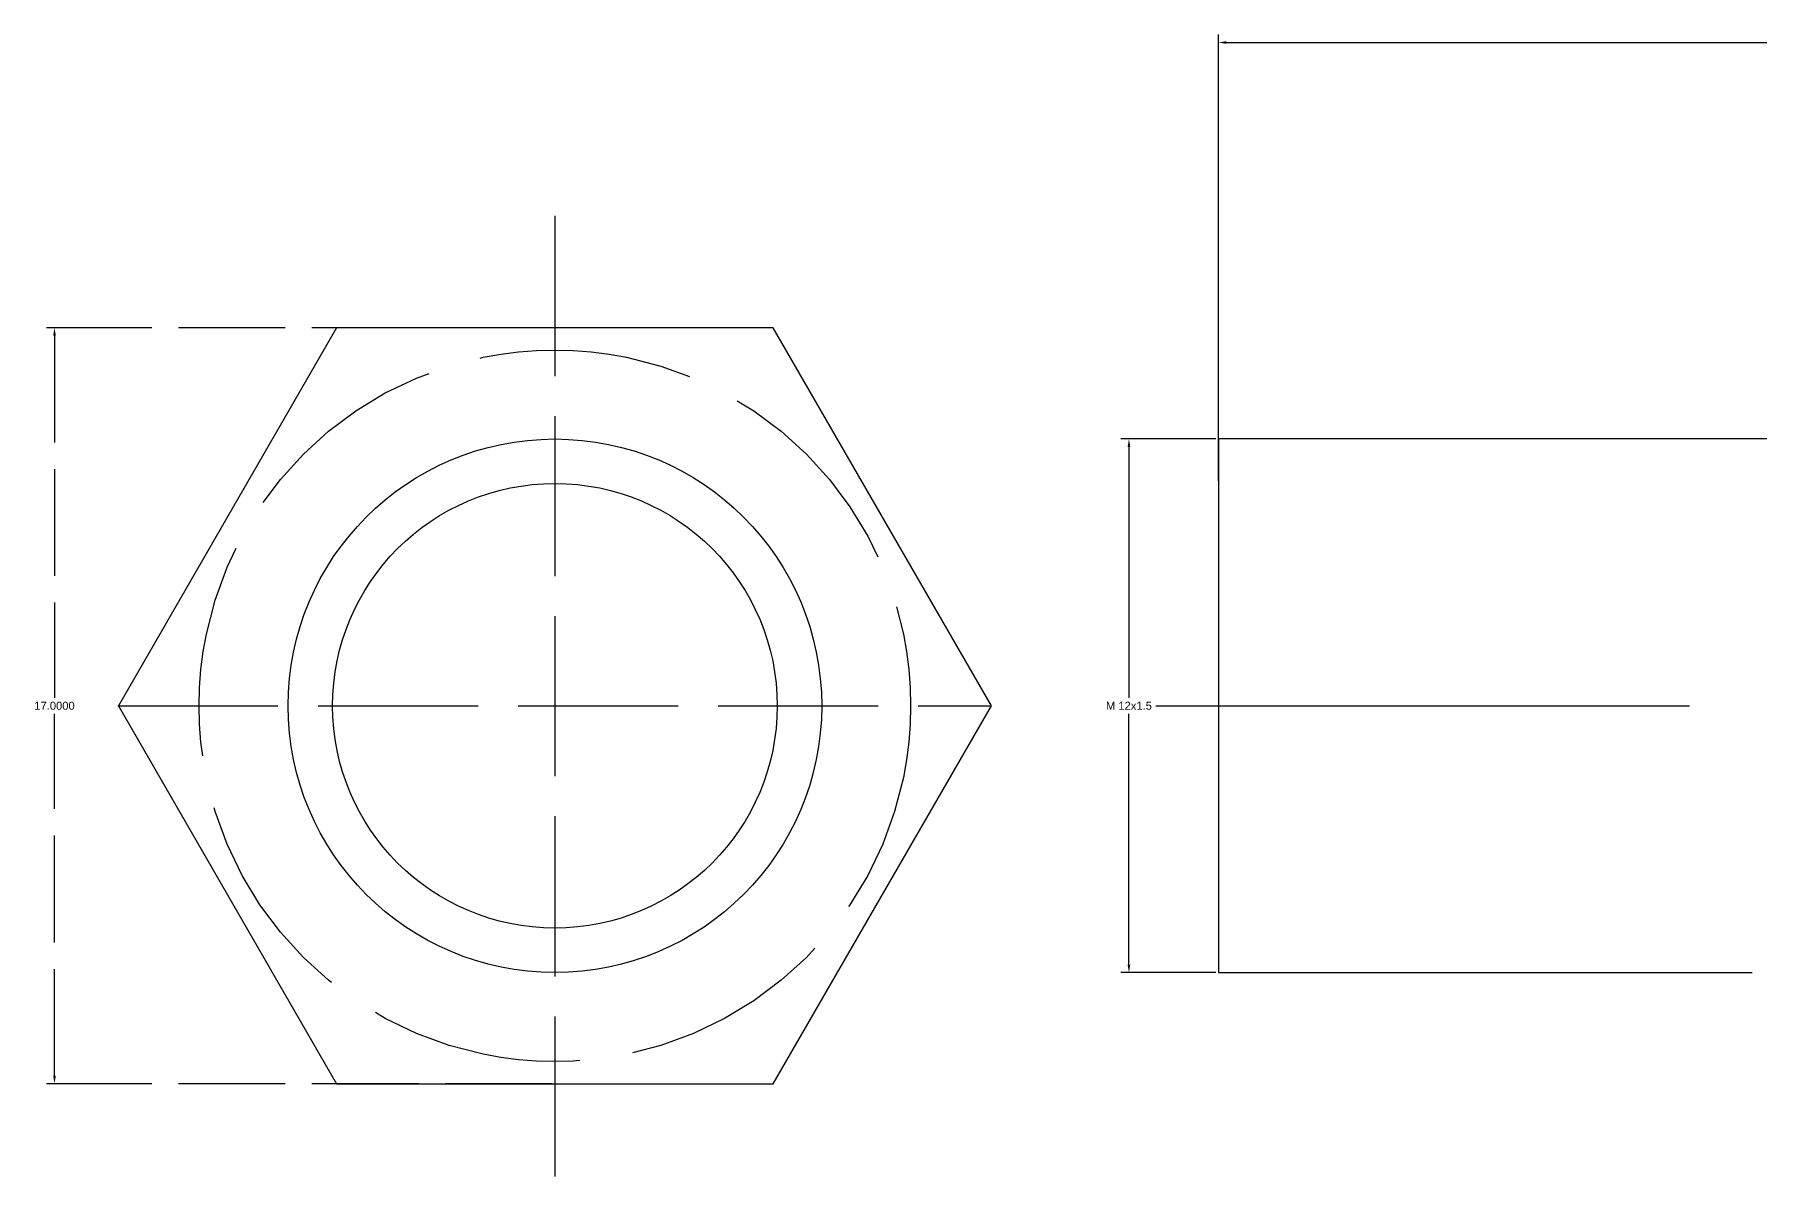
# Model space of a CAD drawing. Header units: inches. Extents: x 118.6 to 205, y 13.8 to 39.7.
# Drawn here: x 118.6 to 157.41, y 13.75 to 39.68 of the extents above; entities that cross this region are included whole.
import ezdxf

# ---------------------------------------------------------------- set-up
doc = ezdxf.new("R2010")
doc.units = ezdxf.units.IN
doc.header["$MEASUREMENT"] = 0
doc.linetypes.add('ACAD_ISO02W100', pattern=[15, 12, -3])
doc.styles.get("Standard").update_dxf_attribs({"font": 'Arial.ttf'})
doc.dimstyles.get("Standard").update_dxf_attribs({"dimtxt": 0.18, "dimasz": 0.18, "dimexe": 0.18, "dimexo": 0.0625, "dimgap": 0.09, "dimtad": 0, "dimtih": 1, "dimtoh": 1, "dimdec": 4, "dimzin": 0, "dimdsep": 46, "dimtxsty": 'Standard', "dimcen": 0.09, "dimadec": 0, "dimazin": 0, "dimtfac": 1, "dimtdec": 4, "dimtofl": 0, "dimtmove": 0, "dimatfit": 3, "dimfxl": 1, "dimtolj": 1, "dimtzin": 0, "dimarcsym": 0})

# ---------------------------------------------------------------- blocks, each defined once
blk = doc.blocks.new('*D3')
at = {"color": 0, "linetype": 'ACAD_ISO02W100', "lineweight": -2, "ltscale": 0.2, "transparency": 16777216}
for p, q in [((130.235, 33.086), (118.865, 33.086)), ((119.045, 32.906), (119.045, 24.767)), ((119.045, 16.266), (119.045, 24.405)), ((130.235, 16.086), (118.865, 16.086))]:
    blk.add_line(p, q, dxfattribs=at)
at = {"color": 0, "linetype": 'ACAD_ISO02W100', "ltscale": 0.2, "transparency": 16777216}
for points in [[(119.015, 32.906), (119.075, 32.906), (119.045, 33.086)], [(119.015, 16.266), (119.075, 16.266), (119.045, 16.086)]]:
    blk.add_solid(points, dxfattribs=at)
at = {"layer": 'Defpoints', "color": 0, "linetype": 'ACAD_ISO02W100', "ltscale": 0.2, "transparency": 16777216}
for p in [(130.298, 33.086), (119.045, 16.086), (130.298, 16.086)]:
    blk.add_point(p, dxfattribs=at)
at = {"color": 0, "linetype": 'ACAD_ISO02W100', "ltscale": 0.2, "transparency": 16777216, "insert": (119.045, 24.586), "char_height": 0.18, "width": 0.89812, "attachment_point": 5}
blk.add_mtext('\\A1;17.0000', dxfattribs=at)
blk = doc.blocks.new('*D4')
at = {"color": 0, "lineweight": -2, "transparency": 16777216}
for p, q in [((145.158, 30.586), (143.027, 30.586)), ((143.207, 30.406), (143.207, 24.767)), ((143.207, 18.766), (143.207, 24.405)), ((145.158, 18.586), (143.027, 18.586))]:
    blk.add_line(p, q, dxfattribs=at)
at = {"color": 0, "transparency": 16777216}
for points in [[(143.177, 30.406), (143.237, 30.406), (143.207, 30.586)], [(143.177, 18.766), (143.237, 18.766), (143.207, 18.586)]]:
    blk.add_solid(points, dxfattribs=at)
at = {"layer": 'Defpoints', "color": 0, "transparency": 16777216}
for p in [(145.22, 30.586), (143.207, 18.586), (145.22, 18.586)]:
    blk.add_point(p, dxfattribs=at)
at = {"color": 0, "transparency": 16777216, "insert": (143.207, 24.586), "char_height": 0.18, "attachment_point": 5}
blk.add_mtext('\\A1;M 12x1.5', dxfattribs=at)
blk = doc.blocks.new('*D6')
at = {"color": 0, "lineweight": -2, "transparency": 16777216}
for p, q in [((145.22, 29.648), (145.22, 39.682)), ((195.436, 29.648), (195.436, 39.682)), ((145.4, 39.502), (170.005, 39.502)), ((195.256, 39.502), (170.651, 39.502))]:
    blk.add_line(p, q, dxfattribs=at)
at = {"color": 0, "transparency": 16777216}
for points in [[(145.4, 39.532), (145.4, 39.472), (145.22, 39.502)], [(195.256, 39.532), (195.256, 39.472), (195.436, 39.502)]]:
    blk.add_solid(points, dxfattribs=at)
at = {"layer": 'Defpoints', "color": 0, "transparency": 16777216}
for p in [(145.22, 39.502), (145.22, 29.586), (195.436, 29.586)]:
    blk.add_point(p, dxfattribs=at)
at = {"color": 0, "transparency": 16777216, "insert": (170.328, 39.502), "char_height": 0.18, "attachment_point": 5}
blk.add_mtext('\\A1;50.0', dxfattribs=at)

msp = doc.modelspace()

# ---------------------------------------------------------------- linework, layer by layer
at = {"linetype": 'ACAD_ISO02W100', "ltscale": 0.3}
for p, q in [((130.29764, 35.6011), (130.29764, 13.75354)), ((120.47085, 24.58592), (140.08147, 24.58592))]:
    msp.add_line(p, q, dxfattribs=at)
at = {"color": 2, "linetype": 'ACAD_ISO02W100'}
for p, q in [((145.22034, 30.58592), (145.22034, 18.58592)), ((145.22034, 18.58592), (158.27356, 18.58592))]:
    msp.add_line(p, q, dxfattribs=at)
at = {"color": 2}
msp.add_line((158.27356, 30.58592), (145.22034, 30.58592), dxfattribs=at)
at = {"linetype": 'ACAD_ISO02W100'}
msp.add_line((143.81131, 24.58592), (199.92306, 24.58592), dxfattribs=at)
msp.add_lwpolyline([(125.39016, 33.08592), (120.48268, 24.58592), (125.39016, 16.08592), (135.20511, 16.08592), (140.11259, 24.58592), (135.20511, 33.08592)], close=True)
at = {"color": 1, "linetype": 'ACAD_ISO02W100', "ltscale": 0.4}
msp.add_circle((130.29764, 24.58592), 8, dxfattribs=at)
at = {"color": 1}
msp.add_circle((130.29764, 24.58592), 6, dxfattribs=at)
msp.add_circle((130.29764, 24.58592), 5)
at = {"linetype": 'ACAD_ISO02W100'}
msp.add_circle((130.29764, 24.58592), 2.842170943040401e-14, dxfattribs=at)
msp.add_circle((130.29764, 24.58592), 2.842170943040401e-14, dxfattribs=at)

# ---------------------------------------------------------------- dimensions: what is measured, and where the dimension line sits
dim = msp.add_linear_dim(base=(145.22034, 39.50195), p1=(195.43555, 29.58592), p2=(145.22034, 29.58592), text='50.0', dimstyle='Standard')
dim.commit()
dim.dimension.update_dxf_attribs({"geometry": '*D6', "text_midpoint": (170.32794, 39.50195)})
at = {"linetype": 'ACAD_ISO02W100', "ltscale": 0.2}
dim = msp.add_linear_dim(base=(119.04471, 16.08592), p1=(130.29764, 33.08592), p2=(130.29764, 16.08592), angle=90, dimstyle='Standard', dxfattribs=at)
dim.commit()
dim.dimension.update_dxf_attribs({"geometry": '*D3', "text_midpoint": (119.04471, 24.58592)})
dim = msp.add_linear_dim(base=(143.20724, 18.58592), p1=(145.22034, 30.58592), p2=(145.22034, 18.58592), angle=90, text='M 12x1.5', dimstyle='Standard')
dim.commit()
dim.dimension.update_dxf_attribs({"geometry": '*D4', "text_midpoint": (143.20724, 24.58592)})

doc.saveas('drawing.dxf')
